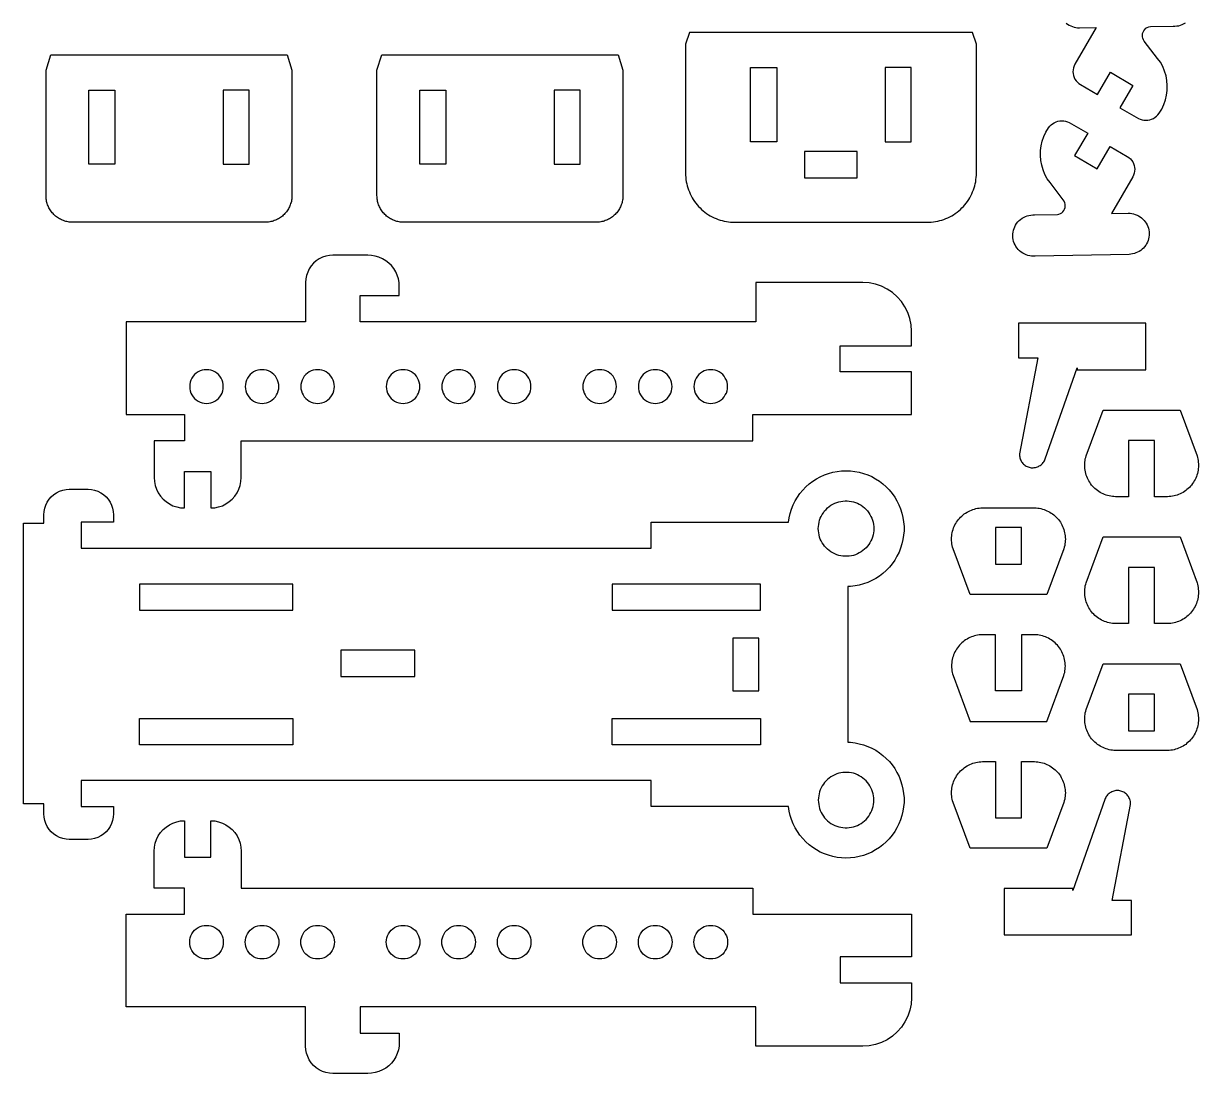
# Model space of a CAD drawing. Header units: millimetres. Extents: x -913 to 55, y -4 to 461.
# Drawn here: x -322.5 to -164.9, y 207 to 347.8 of the extents above; entities that cross this region are included whole.
import ezdxf

# ---------------------------------------------------------------- set-up
doc = ezdxf.new("R2010")
doc.units = ezdxf.units.MM
doc.header["$MEASUREMENT"] = 0
doc.layers.add('Inner_Cut', color=10, linetype='Continuous')
doc.layers.add('Pocket_Cut', color=5, linetype='Continuous')

msp = doc.modelspace()

# ---------------------------------------------------------------- linework, layer by layer
msp.add_lwpolyline([(-182.69, 347.8), (-182.5, 347.65), (-182.3, 347.53), (-182.08, 347.42), (-181.86, 347.33), (-181.63, 347.27), (-181.39, 347.22), (-181.15, 347.19), (-180.91, 347.18), (-178.66, 347.22), (-181.51, 342.29), (-181.63, 342.06), (-181.71, 341.81), (-181.76, 341.55), (-181.78, 341.29), (-181.76, 341.03), (-181.71, 340.77), (-181.63, 340.53), (-181.51, 340.29), (-181.37, 340.08), (-181.19, 339.88), (-181, 339.71), (-180.78, 339.56), (-178.47, 338.23), (-176.75, 341.21), (-173.73, 339.46), (-175.48, 336.44), (-173.01, 335.01), (-172.77, 334.91), (-172.51, 334.83), (-172.26, 334.79), (-172, 334.78), (-171.73, 334.8), (-171.48, 334.85), (-171.23, 334.93), (-170.99, 335.04), (-170.77, 335.18), (-170.57, 335.34), (-170.38, 335.52), (-170.22, 335.73), (-169.88, 336.29), (-169.6, 336.88), (-169.38, 337.5), (-169.23, 338.14), (-169.14, 338.79), (-169.13, 339.44), (-169.18, 340.09), (-169.3, 340.74), (-169.49, 341.37), (-169.74, 341.97), (-170.06, 342.55), (-170.43, 343.08), (-172.21, 345.39), (-172.32, 345.57), (-172.41, 345.77), (-172.46, 345.97), (-172.47, 346.19), (-172.44, 346.4), (-172.38, 346.6), (-172.28, 346.79), (-172.15, 346.96), (-171.99, 347.11), (-171.81, 347.22), (-171.61, 347.31), (-171.4, 347.35), (-168.35, 347.41), (-168.1, 347.4), (-167.85, 347.42), (-167.6, 347.46), (-167.35, 347.53), (-167.12, 347.62), (-166.89, 347.73), (-166.67, 347.85)])
for points in [[(-233.72, 344.96), (-233.72, 327.66), (-233.71, 327.41), (-233.69, 327.12), (-233.66, 326.83), (-233.62, 326.55), (-233.56, 326.27), (-233.49, 325.99), (-233.41, 325.71), (-233.32, 325.44), (-233.21, 325.17), (-233.1, 324.91), (-232.97, 324.65), (-232.83, 324.39), (-232.68, 324.15), (-232.52, 323.91), (-232.35, 323.68), (-232.17, 323.45), (-231.98, 323.24), (-231.78, 323.03), (-231.57, 322.83), (-231.35, 322.64), (-231.12, 322.46), (-230.89, 322.29), (-230.65, 322.13), (-230.4, 321.98), (-230.15, 321.85), (-229.89, 321.72), (-229.63, 321.6), (-229.36, 321.5), (-229.08, 321.41), (-228.81, 321.33), (-228.53, 321.26), (-228.24, 321.21), (-227.96, 321.17), (-227.67, 321.14), (-227.38, 321.12), (-227.14, 321.12), (-201.3, 321.12), (-201.06, 321.12), (-200.77, 321.14), (-200.48, 321.17), (-200.2, 321.21), (-199.91, 321.26), (-199.63, 321.33), (-199.36, 321.41), (-199.08, 321.5), (-198.81, 321.6), (-198.55, 321.72), (-198.29, 321.85), (-198.04, 321.98), (-197.79, 322.13), (-197.55, 322.29), (-197.32, 322.46), (-197.09, 322.64), (-196.87, 322.83), (-196.66, 323.03), (-196.46, 323.24), (-196.27, 323.45), (-196.09, 323.68), (-195.92, 323.91), (-195.76, 324.15), (-195.61, 324.39), (-195.47, 324.65), (-195.34, 324.91), (-195.23, 325.17), (-195.12, 325.44), (-195.03, 325.71), (-194.95, 325.99), (-194.88, 326.27), (-194.82, 326.55), (-194.78, 326.83), (-194.75, 327.12), (-194.73, 327.41), (-194.72, 327.66), (-194.72, 344.96), (-195.23, 346.56), (-233.21, 346.56)], [(-318.81, 343.55), (-287.14, 343.55), (-286.49, 341.49), (-286.49, 324.69), (-286.49, 324.53), (-286.5, 324.38), (-286.52, 324.22), (-286.54, 324.07), (-286.57, 323.91), (-286.61, 323.76), (-286.66, 323.61), (-286.71, 323.46), (-286.76, 323.32), (-286.83, 323.17), (-286.9, 323.03), (-286.97, 322.9), (-287.05, 322.76), (-287.14, 322.63), (-287.23, 322.51), (-287.33, 322.38), (-287.43, 322.27), (-287.54, 322.15), (-287.66, 322.05), (-287.77, 321.94), (-287.9, 321.85), (-288.02, 321.75), (-288.15, 321.67), (-288.29, 321.59), (-288.42, 321.51), (-288.57, 321.44), (-288.71, 321.38), (-288.85, 321.33), (-289, 321.28), (-289.15, 321.23), (-289.31, 321.2), (-289.46, 321.17), (-289.61, 321.14), (-289.77, 321.13), (-289.93, 321.12), (-290.08, 321.12), (-315.87, 321.12), (-316.03, 321.12), (-316.18, 321.13), (-316.34, 321.14), (-316.49, 321.17), (-316.65, 321.2), (-316.8, 321.23), (-316.95, 321.28), (-317.1, 321.33), (-317.24, 321.38), (-317.39, 321.44), (-317.53, 321.51), (-317.67, 321.59), (-317.8, 321.67), (-317.93, 321.75), (-318.06, 321.85), (-318.18, 321.94), (-318.3, 322.05), (-318.41, 322.15), (-318.52, 322.27), (-318.62, 322.38), (-318.72, 322.51), (-318.81, 322.63), (-318.9, 322.76), (-318.98, 322.9), (-319.06, 323.03), (-319.13, 323.17), (-319.19, 323.32), (-319.25, 323.46), (-319.3, 323.61), (-319.34, 323.76), (-319.38, 323.91), (-319.41, 324.07), (-319.43, 324.22), (-319.45, 324.38), (-319.46, 324.53), (-319.46, 324.69), (-319.46, 341.49)], [(-243.28, 322.05), (-243.4, 321.94), (-243.52, 321.85), (-243.64, 321.75), (-243.78, 321.67), (-243.91, 321.59), (-244.05, 321.51), (-244.19, 321.44), (-244.33, 321.38), (-244.48, 321.33), (-244.63, 321.28), (-244.78, 321.23), (-244.93, 321.2), (-245.08, 321.17), (-245.24, 321.14), (-245.39, 321.13), (-245.55, 321.12), (-245.7, 321.12), (-271.49, 321.12), (-271.65, 321.12), (-271.8, 321.13), (-271.96, 321.14), (-272.11, 321.17), (-272.27, 321.2), (-272.42, 321.23), (-272.57, 321.28), (-272.72, 321.33), (-272.87, 321.38), (-273.01, 321.44), (-273.15, 321.51), (-273.29, 321.59), (-273.42, 321.67), (-273.55, 321.75), (-273.68, 321.85), (-273.8, 321.94), (-273.92, 322.05), (-274.03, 322.15), (-274.14, 322.27), (-274.24, 322.38), (-274.34, 322.51), (-274.43, 322.63), (-274.52, 322.76), (-274.6, 322.9), (-274.68, 323.03), (-274.75, 323.17), (-274.81, 323.32), (-274.87, 323.46), (-274.92, 323.61), (-274.96, 323.76), (-275, 323.91), (-275.03, 324.07), (-275.05, 324.22), (-275.07, 324.38), (-275.08, 324.53), (-275.09, 324.69), (-275.09, 341.49), (-274.44, 343.55), (-242.76, 343.55), (-242.11, 341.49), (-242.11, 324.69), (-242.11, 324.53), (-242.12, 324.38), (-242.14, 324.22), (-242.17, 324.07), (-242.2, 323.91), (-242.23, 323.76), (-242.28, 323.61), (-242.33, 323.46), (-242.38, 323.32), (-242.45, 323.17), (-242.52, 323.03), (-242.59, 322.9), (-242.67, 322.76), (-242.76, 322.63), (-242.85, 322.51), (-242.95, 322.38), (-243.06, 322.27), (-243.16, 322.15)], [(-185.53, 327.53), (-185.79, 328.13), (-185.97, 328.76), (-186.09, 329.4), (-186.15, 330.06), (-186.13, 330.71), (-186.05, 331.36), (-185.89, 332), (-185.68, 332.62), (-185.4, 333.21), (-185.05, 333.77), (-184.89, 333.97), (-184.71, 334.16), (-184.51, 334.32), (-184.28, 334.46), (-184.05, 334.57), (-183.8, 334.65), (-183.54, 334.7), (-183.28, 334.72), (-183.02, 334.71), (-182.76, 334.67), (-182.51, 334.59), (-182.27, 334.49), (-179.79, 333.06), (-181.55, 330.04), (-178.52, 328.29), (-176.8, 331.27), (-174.49, 329.94), (-174.28, 329.79), (-174.08, 329.62), (-173.91, 329.42), (-173.76, 329.21), (-173.65, 328.97), (-173.56, 328.72), (-173.51, 328.47), (-173.5, 328.21), (-173.51, 327.95), (-173.56, 327.69), (-173.65, 327.44), (-173.76, 327.21), (-176.61, 322.27), (-174.36, 322.31), (-174.12, 322.31), (-173.88, 322.28), (-173.65, 322.23), (-173.42, 322.16), (-173.19, 322.08), (-172.98, 321.97), (-172.77, 321.84), (-172.58, 321.7), (-172.4, 321.54), (-172.24, 321.37), (-172.09, 321.18), (-171.96, 320.98), (-171.84, 320.77), (-171.74, 320.55), (-171.67, 320.32), (-171.61, 320.09), (-171.58, 319.85), (-171.56, 319.61), (-171.57, 319.37), (-171.6, 319.13), (-171.64, 318.9), (-171.71, 318.67), (-171.8, 318.45), (-171.91, 318.23), (-172.03, 318.03), (-172.17, 317.83), (-172.33, 317.65), (-172.51, 317.49), (-172.7, 317.34), (-172.9, 317.21), (-173.11, 317.09), (-173.33, 317), (-173.55, 316.92), (-173.79, 316.86), (-174.03, 316.83), (-174.26, 316.81), (-186.83, 316.59), (-187.08, 316.58), (-187.33, 316.59), (-187.58, 316.63), (-187.83, 316.68), (-188.07, 316.76), (-188.3, 316.86), (-188.52, 316.98), (-188.73, 317.12), (-188.93, 317.28), (-189.11, 317.46), (-189.27, 317.65), (-189.42, 317.86), (-189.54, 318.08), (-189.65, 318.31), (-189.73, 318.55), (-189.79, 318.79), (-189.83, 319.04), (-189.85, 319.29), (-189.84, 319.54), (-189.81, 319.79), (-189.76, 320.04), (-189.68, 320.28), (-189.59, 320.52), (-189.47, 320.74), (-189.33, 320.95), (-189.17, 321.15), (-189, 321.33), (-188.81, 321.5), (-188.61, 321.65), (-188.39, 321.77), (-188.16, 321.88), (-187.92, 321.97), (-187.68, 322.03), (-187.43, 322.08), (-187.18, 322.1), (-186.93, 322.09), (-183.87, 322.15), (-183.66, 322.19), (-183.47, 322.27), (-183.29, 322.39), (-183.13, 322.53), (-183, 322.7), (-182.9, 322.89), (-182.84, 323.1), (-182.81, 323.31), (-182.82, 323.52), (-182.87, 323.73), (-182.95, 323.93), (-183.07, 324.11), (-184.85, 326.42), (-185.22, 326.95)], [(-272.1, 311.28), (-272.1, 313.03), (-272.2, 313.53), (-272.36, 314.01), (-272.57, 314.47), (-272.84, 314.9), (-273.16, 315.3), (-273.52, 315.65), (-273.92, 315.96), (-274.36, 316.22), (-274.82, 316.43), (-275.31, 316.58), (-275.81, 316.67), (-276.31, 316.7), (-280.99, 316.7), (-281.47, 316.67), (-281.94, 316.57), (-282.4, 316.42), (-282.83, 316.21), (-283.22, 315.94), (-283.58, 315.62), (-283.9, 315.26), (-284.17, 314.87), (-284.38, 314.44), (-284.53, 313.98), (-284.63, 313.51), (-284.66, 313.03), (-284.66, 307.78), (-308.73, 307.78), (-308.73, 295.34), (-300.88, 295.34), (-300.88, 291.84), (-304.96, 291.84), (-304.96, 286.91), (-304.93, 286.37), (-304.82, 285.85), (-304.65, 285.34), (-304.41, 284.86), (-304.12, 284.42), (-303.77, 284.02), (-303.36, 283.67), (-302.92, 283.37), (-302.44, 283.13), (-301.93, 282.96), (-301.41, 282.86), (-300.88, 282.82), (-300.88, 287.71), (-297.38, 287.71), (-297.38, 282.82), (-296.84, 282.86), (-296.32, 282.96), (-295.81, 283.13), (-295.33, 283.37), (-294.89, 283.67), (-294.49, 284.02), (-294.14, 284.42), (-293.84, 284.86), (-293.6, 285.34), (-293.43, 285.85), (-293.33, 286.37), (-293.29, 286.91), (-293.29, 291.84), (-224.69, 291.84), (-224.69, 295.34), (-203.43, 295.34), (-203.43, 301.07), (-212.99, 301.07), (-212.99, 304.57), (-203.43, 304.57), (-203.43, 306.53), (-203.49, 307.38), (-203.66, 308.22), (-203.93, 309.02), (-204.31, 309.78), (-204.78, 310.49), (-205.34, 311.13), (-205.98, 311.69), (-206.68, 312.16), (-207.45, 312.54), (-208.25, 312.81), (-209.09, 312.98), (-209.93, 313.03), (-224.31, 313.04), (-224.31, 307.78), (-277.35, 307.78), (-277.35, 311.28)], [(-186.49, 302.95), (-188.95, 290.09), (-188.95, 289.94), (-188.94, 289.8), (-188.92, 289.66), (-188.89, 289.53), (-188.85, 289.39), (-188.8, 289.26), (-188.73, 289.13), (-188.66, 289.01), (-188.58, 288.9), (-188.49, 288.79), (-188.39, 288.69), (-188.28, 288.6), (-188.17, 288.52), (-188.05, 288.44), (-187.92, 288.38), (-187.79, 288.32), (-187.66, 288.28), (-187.52, 288.25), (-187.38, 288.22), (-187.24, 288.21), (-187.1, 288.21), (-186.96, 288.23), (-186.82, 288.25), (-186.68, 288.28), (-186.55, 288.33), (-186.42, 288.38), (-186.3, 288.45), (-186.18, 288.52), (-186.06, 288.61), (-185.96, 288.7), (-185.86, 288.8), (-185.77, 288.91), (-185.69, 289.02), (-185.61, 289.14), (-185.55, 289.27), (-185.5, 289.4), (-181.22, 301.6), (-181.22, 301.34), (-172.02, 301.34), (-172.02, 307.57), (-189.09, 307.57), (-189.09, 302.95)], [(-167.42, 295.95), (-165.14, 289.81), (-165.08, 289.6), (-165.03, 289.39), (-165, 289.17), (-164.97, 288.96), (-164.95, 288.74), (-164.95, 288.52), (-164.95, 288.3), (-164.97, 288.09), (-165, 287.87), (-165.04, 287.66), (-165.09, 287.45), (-165.15, 287.24), (-165.23, 287.03), (-165.31, 286.83), (-165.4, 286.63), (-165.51, 286.44), (-165.62, 286.26), (-165.74, 286.08), (-165.87, 285.9), (-166.02, 285.74), (-166.16, 285.58), (-166.32, 285.43), (-166.49, 285.29), (-166.66, 285.15), (-166.84, 285.03), (-167.02, 284.91), (-167.21, 284.81), (-167.41, 284.71), (-167.61, 284.63), (-167.81, 284.55), (-168.02, 284.49), (-168.23, 284.43), (-168.44, 284.39), (-168.66, 284.36), (-168.87, 284.34), (-169.09, 284.33), (-170.83, 284.33), (-170.83, 291.86), (-174.33, 291.86), (-174.33, 284.33), (-176.06, 284.33), (-176.28, 284.34), (-176.49, 284.36), (-176.71, 284.39), (-176.92, 284.43), (-177.13, 284.49), (-177.34, 284.55), (-177.55, 284.63), (-177.75, 284.71), (-177.94, 284.81), (-178.13, 284.91), (-178.32, 285.03), (-178.49, 285.15), (-178.67, 285.29), (-178.83, 285.43), (-178.99, 285.58), (-179.14, 285.74), (-179.28, 285.9), (-179.41, 286.08), (-179.53, 286.26), (-179.64, 286.44), (-179.75, 286.63), (-179.84, 286.83), (-179.92, 287.03), (-180, 287.24), (-180.06, 287.45), (-180.11, 287.66), (-180.15, 287.87), (-180.18, 288.09), (-180.2, 288.3), (-180.2, 288.52), (-180.2, 288.74), (-180.18, 288.96), (-180.16, 289.17), (-180.12, 289.39), (-180.07, 289.6), (-180.01, 289.81), (-177.73, 295.95)], [(-211.98, 272.29), (-211.98, 251.43), (-211.59, 251.42), (-211, 251.35), (-210.42, 251.23), (-209.84, 251.08), (-209.28, 250.87), (-208.74, 250.63), (-208.22, 250.35), (-207.72, 250.02), (-207.25, 249.66), (-206.8, 249.26), (-206.39, 248.83), (-206.01, 248.38), (-205.67, 247.89), (-205.37, 247.38), (-205.1, 246.84), (-204.88, 246.29), (-204.7, 245.72), (-204.57, 245.14), (-204.48, 244.55), (-204.43, 243.96), (-204.43, 243.37), (-204.48, 242.77), (-204.57, 242.18), (-204.71, 241.6), (-204.89, 241.04), (-205.11, 240.49), (-205.37, 239.95), (-205.68, 239.44), (-206.02, 238.95), (-206.4, 238.5), (-206.81, 238.07), (-207.26, 237.67), (-207.73, 237.31), (-208.23, 236.99), (-208.76, 236.7), (-209.3, 236.46), (-209.86, 236.26), (-210.43, 236.1), (-211.02, 235.99), (-211.61, 235.92), (-212.21, 235.9), (-212.8, 235.92), (-213.39, 235.99), (-213.98, 236.11), (-214.55, 236.27), (-215.11, 236.47), (-215.65, 236.71), (-216.17, 237), (-216.67, 237.32), (-217.15, 237.68), (-217.59, 238.08), (-218, 238.51), (-218.38, 238.97), (-218.72, 239.45), (-219.03, 239.97), (-219.29, 240.5), (-219.51, 241.05), (-219.69, 241.62), (-219.83, 242.2), (-219.92, 242.79), (-238.31, 242.79), (-238.31, 246.29), (-314.76, 246.29), (-314.76, 242.79), (-310.41, 242.79), (-310.41, 241.82), (-310.44, 241.38), (-310.53, 240.94), (-310.67, 240.52), (-310.87, 240.12), (-311.11, 239.74), (-311.41, 239.41), (-311.75, 239.11), (-312.12, 238.86), (-312.52, 238.67), (-312.94, 238.52), (-313.38, 238.44), (-313.83, 238.41), (-316.34, 238.41), (-316.78, 238.44), (-317.22, 238.52), (-317.64, 238.67), (-318.05, 238.86), (-318.42, 239.11), (-318.75, 239.41), (-319.05, 239.74), (-319.3, 240.12), (-319.49, 240.52), (-319.64, 240.94), (-319.72, 241.38), (-319.75, 241.82), (-319.75, 243.19), (-322.48, 243.19), (-322.48, 280.8), (-319.75, 280.8), (-319.75, 281.9), (-319.72, 282.35), (-319.64, 282.79), (-319.49, 283.21), (-319.3, 283.61), (-319.05, 283.98), (-318.75, 284.32), (-318.42, 284.61), (-318.05, 284.86), (-317.64, 285.06), (-317.22, 285.2), (-316.78, 285.29), (-316.34, 285.32), (-313.83, 285.32), (-313.38, 285.29), (-312.94, 285.2), (-312.52, 285.06), (-312.12, 284.86), (-311.75, 284.61), (-311.41, 284.32), (-311.11, 283.98), (-310.87, 283.61), (-310.67, 283.21), (-310.53, 282.79), (-310.44, 282.35), (-310.41, 281.9), (-310.41, 280.94), (-314.76, 280.94), (-314.76, 277.44), (-238.31, 277.44), (-238.31, 280.94), (-219.92, 280.94), (-219.83, 281.52), (-219.69, 282.1), (-219.51, 282.67), (-219.29, 283.22), (-219.03, 283.76), (-218.72, 284.27), (-218.38, 284.76), (-218, 285.22), (-217.59, 285.65), (-217.15, 286.04), (-216.67, 286.4), (-216.17, 286.73), (-215.65, 287.01), (-215.11, 287.26), (-214.55, 287.46), (-213.98, 287.62), (-213.39, 287.73), (-212.8, 287.8), (-212.21, 287.82), (-211.61, 287.8), (-211.02, 287.73), (-210.43, 287.62), (-209.86, 287.46), (-209.3, 287.26), (-208.76, 287.02), (-208.23, 286.74), (-207.73, 286.41), (-207.26, 286.05), (-206.81, 285.66), (-206.4, 285.23), (-206.02, 284.77), (-205.68, 284.28), (-205.37, 283.77), (-205.11, 283.24), (-204.89, 282.69), (-204.71, 282.12), (-204.57, 281.54), (-204.48, 280.95), (-204.43, 280.36), (-204.43, 279.76), (-204.48, 279.17), (-204.57, 278.58), (-204.7, 278), (-204.88, 277.43), (-205.1, 276.88), (-205.37, 276.35), (-205.67, 275.84), (-206.01, 275.35), (-206.39, 274.89), (-206.8, 274.46), (-207.25, 274.06), (-207.72, 273.7), (-208.22, 273.38), (-208.74, 273.09), (-209.28, 272.85), (-209.84, 272.65), (-210.42, 272.49), (-211, 272.38), (-211.59, 272.31)], [(-183.01, 279.93), (-182.95, 279.72), (-182.9, 279.51), (-182.86, 279.3), (-182.83, 279.08), (-182.81, 278.87), (-182.8, 278.65), (-182.81, 278.43), (-182.82, 278.22), (-182.85, 278), (-182.89, 277.79), (-182.94, 277.57), (-183, 277.36), (-185.27, 271.22), (-195.58, 271.22), (-197.86, 277.36), (-197.92, 277.57), (-197.97, 277.79), (-198.01, 278), (-198.04, 278.22), (-198.05, 278.43), (-198.06, 278.65), (-198.05, 278.87), (-198.03, 279.08), (-198, 279.3), (-197.96, 279.51), (-197.91, 279.72), (-197.85, 279.93), (-197.78, 280.14), (-197.69, 280.34), (-197.6, 280.54), (-197.5, 280.73), (-197.38, 280.91), (-197.26, 281.09), (-197.13, 281.27), (-196.99, 281.43), (-196.84, 281.59), (-196.68, 281.74), (-196.52, 281.88), (-196.35, 282.02), (-196.17, 282.14), (-195.98, 282.26), (-195.79, 282.36), (-195.6, 282.46), (-195.4, 282.54), (-195.19, 282.62), (-194.99, 282.68), (-194.78, 282.74), (-194.56, 282.78), (-194.35, 282.81), (-194.13, 282.83), (-193.91, 282.84), (-186.95, 282.84), (-186.73, 282.83), (-186.51, 282.81), (-186.3, 282.78), (-186.08, 282.74), (-185.87, 282.68), (-185.66, 282.62), (-185.46, 282.54), (-185.26, 282.46), (-185.06, 282.36), (-184.87, 282.26), (-184.69, 282.14), (-184.51, 282.02), (-184.34, 281.88), (-184.17, 281.74), (-184.02, 281.59), (-183.87, 281.43), (-183.73, 281.27), (-183.6, 281.09), (-183.47, 280.91), (-183.36, 280.73), (-183.26, 280.54), (-183.16, 280.34), (-183.08, 280.14)], [(-164.97, 271.95), (-164.95, 271.73), (-164.95, 271.52), (-164.95, 271.3), (-164.97, 271.08), (-165, 270.87), (-165.04, 270.65), (-165.09, 270.44), (-165.15, 270.23), (-165.23, 270.03), (-165.31, 269.83), (-165.4, 269.63), (-165.51, 269.44), (-165.62, 269.25), (-165.74, 269.07), (-165.87, 268.9), (-166.02, 268.73), (-166.16, 268.58), (-166.32, 268.42), (-166.49, 268.28), (-166.66, 268.15), (-166.84, 268.02), (-167.02, 267.91), (-167.21, 267.8), (-167.41, 267.71), (-167.61, 267.62), (-167.81, 267.55), (-168.02, 267.48), (-168.23, 267.43), (-168.44, 267.39), (-168.66, 267.36), (-168.87, 267.34), (-169.09, 267.33), (-170.83, 267.33), (-170.83, 274.86), (-174.33, 274.86), (-174.33, 267.33), (-176.06, 267.33), (-176.28, 267.34), (-176.49, 267.36), (-176.71, 267.39), (-176.92, 267.43), (-177.13, 267.48), (-177.34, 267.55), (-177.55, 267.62), (-177.75, 267.71), (-177.94, 267.8), (-178.13, 267.91), (-178.32, 268.02), (-178.49, 268.15), (-178.67, 268.28), (-178.83, 268.42), (-178.99, 268.58), (-179.14, 268.73), (-179.28, 268.9), (-179.41, 269.07), (-179.53, 269.25), (-179.64, 269.44), (-179.75, 269.63), (-179.84, 269.83), (-179.92, 270.03), (-180, 270.23), (-180.06, 270.44), (-180.11, 270.65), (-180.15, 270.87), (-180.18, 271.08), (-180.2, 271.3), (-180.2, 271.52), (-180.2, 271.73), (-180.18, 271.95), (-180.16, 272.17), (-180.12, 272.38), (-180.07, 272.59), (-180.01, 272.8), (-177.73, 278.95), (-167.42, 278.95), (-165.14, 272.8), (-165.08, 272.59), (-165.03, 272.38), (-165, 272.17)], [(-183.26, 263.53), (-183.36, 263.72), (-183.47, 263.91), (-183.6, 264.09), (-183.73, 264.26), (-183.87, 264.43), (-184.02, 264.59), (-184.17, 264.74), (-184.34, 264.88), (-184.51, 265.01), (-184.69, 265.14), (-184.87, 265.25), (-185.06, 265.36), (-185.26, 265.45), (-185.46, 265.54), (-185.66, 265.61), (-185.87, 265.68), (-186.08, 265.73), (-186.3, 265.77), (-186.51, 265.81), (-186.73, 265.83), (-186.95, 265.84), (-188.68, 265.84), (-188.68, 258.3), (-192.18, 258.3), (-192.18, 265.84), (-193.91, 265.84), (-194.13, 265.83), (-194.35, 265.81), (-194.56, 265.77), (-194.78, 265.73), (-194.99, 265.68), (-195.19, 265.61), (-195.4, 265.54), (-195.6, 265.45), (-195.79, 265.36), (-195.98, 265.25), (-196.17, 265.14), (-196.35, 265.01), (-196.52, 264.88), (-196.68, 264.74), (-196.84, 264.59), (-196.99, 264.43), (-197.13, 264.26), (-197.26, 264.09), (-197.38, 263.91), (-197.5, 263.72), (-197.6, 263.53), (-197.69, 263.33), (-197.78, 263.13), (-197.85, 262.93), (-197.91, 262.72), (-197.96, 262.51), (-198, 262.29), (-198.03, 262.08), (-198.05, 261.86), (-198.06, 261.64), (-198.05, 261.43), (-198.04, 261.21), (-198.01, 260.99), (-197.97, 260.78), (-197.92, 260.57), (-197.86, 260.36), (-195.58, 254.22), (-185.27, 254.22), (-183, 260.36), (-182.94, 260.57), (-182.89, 260.78), (-182.85, 260.99), (-182.82, 261.21), (-182.81, 261.43), (-182.8, 261.64), (-182.81, 261.86), (-182.83, 262.08), (-182.86, 262.29), (-182.9, 262.51), (-182.95, 262.72), (-183.01, 262.93), (-183.08, 263.13), (-183.16, 263.33)], [(-177.73, 261.94), (-167.42, 261.94), (-165.14, 255.8), (-165.08, 255.59), (-165.03, 255.38), (-165, 255.16), (-164.97, 254.95), (-164.95, 254.73), (-164.95, 254.51), (-164.95, 254.29), (-164.97, 254.08), (-165, 253.86), (-165.04, 253.65), (-165.09, 253.44), (-165.15, 253.23), (-165.23, 253.02), (-165.31, 252.82), (-165.4, 252.63), (-165.51, 252.43), (-165.62, 252.25), (-165.74, 252.07), (-165.87, 251.9), (-166.02, 251.73), (-166.16, 251.57), (-166.32, 251.42), (-166.49, 251.28), (-166.66, 251.14), (-166.84, 251.02), (-167.02, 250.9), (-167.21, 250.8), (-167.41, 250.7), (-167.61, 250.62), (-167.81, 250.54), (-168.02, 250.48), (-168.23, 250.42), (-168.44, 250.38), (-168.66, 250.35), (-168.87, 250.33), (-169.09, 250.32), (-176.06, 250.32), (-176.28, 250.33), (-176.49, 250.35), (-176.71, 250.38), (-176.92, 250.42), (-177.13, 250.48), (-177.34, 250.54), (-177.55, 250.62), (-177.75, 250.7), (-177.94, 250.8), (-178.13, 250.9), (-178.32, 251.02), (-178.49, 251.14), (-178.67, 251.28), (-178.83, 251.42), (-178.99, 251.57), (-179.14, 251.73), (-179.28, 251.9), (-179.41, 252.07), (-179.53, 252.25), (-179.64, 252.43), (-179.75, 252.63), (-179.84, 252.82), (-179.92, 253.02), (-180, 253.23), (-180.06, 253.44), (-180.11, 253.65), (-180.15, 253.86), (-180.18, 254.08), (-180.2, 254.29), (-180.2, 254.51), (-180.2, 254.73), (-180.18, 254.95), (-180.16, 255.16), (-180.12, 255.38), (-180.07, 255.59), (-180.01, 255.8)], [(-195.58, 237.21), (-197.86, 243.35), (-197.92, 243.56), (-197.97, 243.78), (-198.01, 243.99), (-198.04, 244.21), (-198.05, 244.42), (-198.06, 244.64), (-198.05, 244.86), (-198.03, 245.07), (-198, 245.29), (-197.96, 245.5), (-197.91, 245.72), (-197.85, 245.92), (-197.78, 246.13), (-197.69, 246.33), (-197.6, 246.53), (-197.5, 246.72), (-197.38, 246.9), (-197.26, 247.08), (-197.13, 247.26), (-196.99, 247.42), (-196.84, 247.58), (-196.68, 247.73), (-196.52, 247.87), (-196.35, 248.01), (-196.17, 248.13), (-195.98, 248.25), (-195.79, 248.35), (-195.6, 248.45), (-195.4, 248.53), (-195.19, 248.61), (-194.99, 248.67), (-194.78, 248.73), (-194.56, 248.77), (-194.35, 248.8), (-194.13, 248.82), (-193.91, 248.83), (-192.18, 248.83), (-192.18, 241.3), (-188.68, 241.3), (-188.68, 248.83), (-186.95, 248.83), (-186.73, 248.82), (-186.51, 248.8), (-186.3, 248.77), (-186.08, 248.73), (-185.87, 248.67), (-185.66, 248.61), (-185.46, 248.53), (-185.26, 248.45), (-185.06, 248.35), (-184.87, 248.25), (-184.69, 248.13), (-184.51, 248.01), (-184.34, 247.87), (-184.17, 247.73), (-184.02, 247.58), (-183.87, 247.42), (-183.73, 247.26), (-183.6, 247.08), (-183.47, 246.9), (-183.36, 246.72), (-183.26, 246.53), (-183.16, 246.33), (-183.08, 246.13), (-183.01, 245.92), (-182.95, 245.72), (-182.9, 245.5), (-182.86, 245.29), (-182.83, 245.07), (-182.81, 244.86), (-182.8, 244.64), (-182.81, 244.42), (-182.82, 244.21), (-182.85, 243.99), (-182.89, 243.78), (-182.94, 243.56), (-183, 243.35), (-185.27, 237.21)], [(-176.51, 230.22), (-174.05, 243.08), (-174.05, 243.22), (-174.06, 243.36), (-174.08, 243.5), (-174.11, 243.64), (-174.15, 243.77), (-174.21, 243.9), (-174.27, 244.03), (-174.34, 244.15), (-174.42, 244.26), (-174.52, 244.37), (-174.61, 244.47), (-174.72, 244.56), (-174.84, 244.65), (-174.96, 244.72), (-175.08, 244.78), (-175.21, 244.84), (-175.35, 244.88), (-175.48, 244.92), (-175.62, 244.94), (-175.76, 244.95), (-175.9, 244.95), (-176.04, 244.94), (-176.18, 244.91), (-176.32, 244.88), (-176.45, 244.83), (-176.58, 244.78), (-176.71, 244.71), (-176.83, 244.64), (-176.94, 244.56), (-177.05, 244.46), (-177.15, 244.36), (-177.24, 244.25), (-177.32, 244.14), (-177.39, 244.02), (-177.45, 243.89), (-177.5, 243.76), (-181.78, 231.56), (-181.78, 231.83), (-190.99, 231.83), (-190.99, 225.59), (-173.92, 225.59), (-173.92, 230.22)], [(-204.31, 213.94), (-204.78, 213.23), (-205.34, 212.59), (-205.98, 212.03), (-206.68, 211.56), (-207.45, 211.19), (-208.25, 210.91), (-209.09, 210.75), (-209.93, 210.69), (-224.31, 210.69), (-224.31, 215.95), (-277.35, 215.95), (-277.35, 212.45), (-272.1, 212.45), (-272.1, 210.69), (-272.2, 210.19), (-272.36, 209.71), (-272.57, 209.25), (-272.84, 208.82), (-273.16, 208.43), (-273.52, 208.07), (-273.92, 207.76), (-274.36, 207.5), (-274.82, 207.3), (-275.31, 207.15), (-275.81, 207.06), (-276.31, 207.03), (-280.99, 207.03), (-281.47, 207.06), (-281.94, 207.15), (-282.4, 207.31), (-282.83, 207.52), (-283.22, 207.79), (-283.58, 208.1), (-283.9, 208.46), (-284.17, 208.86), (-284.38, 209.29), (-284.53, 209.74), (-284.63, 210.21), (-284.66, 210.69), (-284.66, 215.95), (-308.73, 215.95), (-308.73, 228.38), (-300.88, 228.38), (-300.88, 231.88), (-304.96, 231.88), (-304.96, 236.82), (-304.93, 237.35), (-304.82, 237.88), (-304.65, 238.38), (-304.41, 238.86), (-304.12, 239.31), (-303.77, 239.71), (-303.36, 240.06), (-302.92, 240.36), (-302.44, 240.59), (-301.93, 240.76), (-301.41, 240.87), (-300.88, 240.9), (-300.88, 236.01), (-297.38, 236.01), (-297.38, 240.9), (-296.84, 240.87), (-296.32, 240.76), (-295.81, 240.59), (-295.33, 240.36), (-294.89, 240.06), (-294.49, 239.71), (-294.14, 239.31), (-293.84, 238.86), (-293.6, 238.38), (-293.43, 237.88), (-293.33, 237.35), (-293.29, 236.82), (-293.29, 231.88), (-224.69, 231.88), (-224.69, 228.38), (-203.43, 228.38), (-203.43, 222.66), (-212.99, 222.66), (-212.99, 219.16), (-203.43, 219.16), (-203.43, 217.19), (-203.49, 216.34), (-203.66, 215.51), (-203.93, 214.7)]]:
    msp.add_lwpolyline(points, close=True)
at = {"layer": 'Inner_Cut'}
for points in [[(-221.49, 331.91), (-225, 331.91), (-225, 341.84), (-221.49, 341.84)], [(-203.46, 341.84), (-206.96, 341.84), (-206.96, 331.91), (-203.46, 331.91)], [(-313.74, 338.83), (-310.24, 338.83), (-310.24, 328.9), (-313.74, 328.9)], [(-292.21, 338.83), (-295.71, 338.83), (-295.71, 328.9), (-292.21, 328.9)], [(-265.86, 338.83), (-265.86, 328.9), (-269.36, 328.9), (-269.36, 338.83)], [(-251.33, 338.83), (-251.33, 328.9), (-247.83, 328.9), (-247.83, 338.83)], [(-217.75, 330.58), (-217.75, 327.08), (-210.69, 327.08), (-210.69, 330.58)], [(-297.94, 296.84), (-297.65, 296.86), (-297.36, 296.92), (-297.08, 297.01), (-296.82, 297.14), (-296.57, 297.31), (-296.35, 297.5), (-296.15, 297.72), (-295.99, 297.97), (-295.86, 298.23), (-295.77, 298.51), (-295.71, 298.8), (-295.69, 299.1), (-295.71, 299.39), (-295.77, 299.68), (-295.86, 299.96), (-295.99, 300.22), (-296.15, 300.47), (-296.35, 300.69), (-296.57, 300.88), (-296.82, 301.05), (-297.08, 301.18), (-297.36, 301.27), (-297.65, 301.33), (-297.94, 301.35), (-298.24, 301.33), (-298.53, 301.27), (-298.81, 301.18), (-299.07, 301.05), (-299.32, 300.88), (-299.54, 300.69), (-299.73, 300.47), (-299.9, 300.22), (-300.03, 299.96), (-300.12, 299.68), (-300.18, 299.39), (-300.2, 299.1), (-300.18, 298.8), (-300.12, 298.51), (-300.03, 298.23), (-299.9, 297.97), (-299.73, 297.72), (-299.54, 297.5), (-299.32, 297.31), (-299.07, 297.14), (-298.81, 297.01), (-298.53, 296.92), (-298.24, 296.86)], [(-290.2, 296.86), (-289.91, 296.92), (-289.63, 297.01), (-289.37, 297.14), (-289.12, 297.31), (-288.9, 297.5), (-288.71, 297.72), (-288.54, 297.97), (-288.41, 298.23), (-288.32, 298.51), (-288.26, 298.8), (-288.24, 299.1), (-288.26, 299.39), (-288.32, 299.68), (-288.41, 299.96), (-288.54, 300.22), (-288.71, 300.47), (-288.9, 300.69), (-289.12, 300.88), (-289.37, 301.05), (-289.63, 301.18), (-289.91, 301.27), (-290.2, 301.33), (-290.49, 301.35), (-290.79, 301.33), (-291.08, 301.27), (-291.36, 301.18), (-291.62, 301.05), (-291.87, 300.88), (-292.09, 300.69), (-292.28, 300.47), (-292.45, 300.22), (-292.58, 299.96), (-292.67, 299.68), (-292.73, 299.39), (-292.75, 299.1), (-292.73, 298.8), (-292.67, 298.51), (-292.58, 298.23), (-292.45, 297.97), (-292.28, 297.72), (-292.09, 297.5), (-291.87, 297.31), (-291.62, 297.14), (-291.36, 297.01), (-291.08, 296.92), (-290.79, 296.86), (-290.49, 296.84)], [(-282.46, 296.92), (-282.18, 297.01), (-281.92, 297.14), (-281.67, 297.31), (-281.45, 297.5), (-281.26, 297.72), (-281.09, 297.97), (-280.96, 298.23), (-280.87, 298.51), (-280.81, 298.8), (-280.79, 299.1), (-280.81, 299.39), (-280.87, 299.68), (-280.96, 299.96), (-281.09, 300.22), (-281.26, 300.47), (-281.45, 300.69), (-281.67, 300.88), (-281.92, 301.05), (-282.18, 301.18), (-282.46, 301.27), (-282.75, 301.33), (-283.05, 301.35), (-283.34, 301.33), (-283.63, 301.27), (-283.91, 301.18), (-284.17, 301.05), (-284.42, 300.88), (-284.64, 300.69), (-284.84, 300.47), (-285, 300.22), (-285.13, 299.96), (-285.22, 299.68), (-285.28, 299.39), (-285.3, 299.1), (-285.28, 298.8), (-285.22, 298.51), (-285.13, 298.23), (-285, 297.97), (-284.84, 297.72), (-284.64, 297.5), (-284.42, 297.31), (-284.17, 297.14), (-283.91, 297.01), (-283.63, 296.92), (-283.34, 296.86), (-283.05, 296.84), (-282.75, 296.86)], [(-271.29, 296.86), (-271, 296.92), (-270.73, 297.01), (-270.46, 297.14), (-270.22, 297.31), (-269.99, 297.5), (-269.8, 297.72), (-269.64, 297.97), (-269.51, 298.23), (-269.41, 298.51), (-269.35, 298.8), (-269.33, 299.1), (-269.35, 299.39), (-269.41, 299.68), (-269.51, 299.96), (-269.64, 300.22), (-269.8, 300.47), (-269.99, 300.69), (-270.22, 300.88), (-270.46, 301.05), (-270.73, 301.18), (-271, 301.27), (-271.29, 301.33), (-271.59, 301.35), (-271.88, 301.33), (-272.17, 301.27), (-272.45, 301.18), (-272.72, 301.05), (-272.96, 300.88), (-273.18, 300.69), (-273.38, 300.47), (-273.54, 300.22), (-273.67, 299.96), (-273.77, 299.68), (-273.82, 299.39), (-273.84, 299.1), (-273.82, 298.8), (-273.77, 298.51), (-273.67, 298.23), (-273.54, 297.97), (-273.38, 297.72), (-273.18, 297.5), (-272.96, 297.31), (-272.72, 297.14), (-272.45, 297.01), (-272.17, 296.92), (-271.88, 296.86), (-271.59, 296.84)], [(-263.56, 296.92), (-263.28, 297.01), (-263.01, 297.14), (-262.77, 297.31), (-262.55, 297.5), (-262.35, 297.72), (-262.19, 297.97), (-262.06, 298.23), (-261.96, 298.51), (-261.91, 298.8), (-261.89, 299.1), (-261.91, 299.39), (-261.96, 299.68), (-262.06, 299.96), (-262.19, 300.22), (-262.35, 300.47), (-262.55, 300.69), (-262.77, 300.88), (-263.01, 301.05), (-263.28, 301.18), (-263.56, 301.27), (-263.85, 301.33), (-264.14, 301.35), (-264.43, 301.33), (-264.72, 301.27), (-265, 301.18), (-265.27, 301.05), (-265.51, 300.88), (-265.73, 300.69), (-265.93, 300.47), (-266.09, 300.22), (-266.22, 299.96), (-266.32, 299.68), (-266.38, 299.39), (-266.39, 299.1), (-266.38, 298.8), (-266.32, 298.51), (-266.22, 298.23), (-266.09, 297.97), (-265.93, 297.72), (-265.73, 297.5), (-265.51, 297.31), (-265.27, 297.14), (-265, 297.01), (-264.72, 296.92), (-264.43, 296.86), (-264.14, 296.84), (-263.85, 296.86)], [(-255.83, 301.18), (-256.11, 301.27), (-256.4, 301.33), (-256.69, 301.35), (-256.99, 301.33), (-257.28, 301.27), (-257.55, 301.18), (-257.82, 301.05), (-258.06, 300.88), (-258.29, 300.69), (-258.48, 300.47), (-258.64, 300.22), (-258.77, 299.96), (-258.87, 299.68), (-258.93, 299.39), (-258.95, 299.1), (-258.93, 298.8), (-258.87, 298.51), (-258.77, 298.23), (-258.64, 297.97), (-258.48, 297.72), (-258.29, 297.5), (-258.06, 297.31), (-257.82, 297.14), (-257.55, 297.01), (-257.28, 296.92), (-256.99, 296.86), (-256.69, 296.84), (-256.4, 296.86), (-256.11, 296.92), (-255.83, 297.01), (-255.56, 297.14), (-255.32, 297.31), (-255.1, 297.5), (-254.9, 297.72), (-254.74, 297.97), (-254.61, 298.23), (-254.51, 298.51), (-254.46, 298.8), (-254.44, 299.1), (-254.46, 299.39), (-254.51, 299.68), (-254.61, 299.96), (-254.74, 300.22), (-254.9, 300.47), (-255.1, 300.69), (-255.32, 300.88), (-255.56, 301.05)], [(-246.36, 297.14), (-246.1, 297.01), (-245.82, 296.92), (-245.53, 296.86), (-245.23, 296.84), (-244.94, 296.86), (-244.65, 296.92), (-244.37, 297.01), (-244.11, 297.14), (-243.86, 297.31), (-243.64, 297.5), (-243.44, 297.72), (-243.28, 297.97), (-243.15, 298.23), (-243.06, 298.51), (-243, 298.8), (-242.98, 299.1), (-243, 299.39), (-243.06, 299.68), (-243.15, 299.96), (-243.28, 300.22), (-243.44, 300.47), (-243.64, 300.69), (-243.86, 300.88), (-244.11, 301.05), (-244.37, 301.18), (-244.65, 301.27), (-244.94, 301.33), (-245.23, 301.35), (-245.53, 301.33), (-245.82, 301.27), (-246.1, 301.18), (-246.36, 301.05), (-246.61, 300.88), (-246.83, 300.69), (-247.02, 300.47), (-247.19, 300.22), (-247.32, 299.96), (-247.41, 299.68), (-247.47, 299.39), (-247.49, 299.1), (-247.47, 298.8), (-247.41, 298.51), (-247.32, 298.23), (-247.19, 297.97), (-247.02, 297.72), (-246.83, 297.5), (-246.61, 297.31)], [(-236.41, 297.31), (-236.19, 297.5), (-236, 297.72), (-235.83, 297.97), (-235.7, 298.23), (-235.61, 298.51), (-235.55, 298.8), (-235.53, 299.1), (-235.55, 299.39), (-235.61, 299.68), (-235.7, 299.96), (-235.83, 300.22), (-236, 300.47), (-236.19, 300.69), (-236.41, 300.88), (-236.66, 301.05), (-236.92, 301.18), (-237.2, 301.27), (-237.49, 301.33), (-237.79, 301.35), (-238.08, 301.33), (-238.37, 301.27), (-238.65, 301.18), (-238.91, 301.05), (-239.16, 300.88), (-239.38, 300.69), (-239.57, 300.47), (-239.74, 300.22), (-239.87, 299.96), (-239.96, 299.68), (-240.02, 299.39), (-240.04, 299.1), (-240.02, 298.8), (-239.96, 298.51), (-239.87, 298.23), (-239.74, 297.97), (-239.57, 297.72), (-239.38, 297.5), (-239.16, 297.31), (-238.91, 297.14), (-238.65, 297.01), (-238.37, 296.92), (-238.08, 296.86), (-237.79, 296.84), (-237.49, 296.86), (-237.2, 296.92), (-236.92, 297.01), (-236.66, 297.14)], [(-231.71, 297.31), (-231.46, 297.14), (-231.2, 297.01), (-230.92, 296.92), (-230.63, 296.86), (-230.34, 296.84), (-230.04, 296.86), (-229.75, 296.92), (-229.47, 297.01), (-229.21, 297.14), (-228.96, 297.31), (-228.74, 297.5), (-228.55, 297.72), (-228.39, 297.97), (-228.25, 298.23), (-228.16, 298.51), (-228.1, 298.8), (-228.08, 299.1), (-228.1, 299.39), (-228.16, 299.68), (-228.25, 299.96), (-228.39, 300.22), (-228.55, 300.47), (-228.74, 300.69), (-228.96, 300.88), (-229.21, 301.05), (-229.47, 301.18), (-229.75, 301.27), (-230.04, 301.33), (-230.34, 301.35), (-230.63, 301.33), (-230.92, 301.27), (-231.2, 301.18), (-231.46, 301.05), (-231.71, 300.88), (-231.93, 300.69), (-232.13, 300.47), (-232.29, 300.22), (-232.42, 299.96), (-232.51, 299.68), (-232.57, 299.39), (-232.59, 299.1), (-232.57, 298.8), (-232.51, 298.51), (-232.42, 298.23), (-232.29, 297.97), (-232.13, 297.72), (-231.93, 297.5)], [(-209.15, 282.19), (-209, 281.95), (-208.86, 281.7), (-208.75, 281.44), (-208.65, 281.18), (-208.58, 280.9), (-208.52, 280.62), (-208.49, 280.34), (-208.48, 280.05), (-208.49, 279.77), (-208.52, 279.49), (-208.58, 279.21), (-208.65, 278.93), (-208.75, 278.66), (-208.86, 278.4), (-209, 278.15), (-209.15, 277.91), (-209.33, 277.69), (-209.52, 277.47), (-209.72, 277.28), (-209.94, 277.1), (-210.18, 276.93), (-210.42, 276.79), (-210.68, 276.66), (-210.94, 276.55), (-211.21, 276.47), (-211.49, 276.4), (-211.77, 276.36), (-212.05, 276.34), (-212.34, 276.34), (-212.62, 276.36), (-212.91, 276.4), (-213.18, 276.47), (-213.45, 276.55), (-213.72, 276.66), (-213.97, 276.79), (-214.22, 276.93), (-214.45, 277.1), (-214.67, 277.28), (-214.88, 277.47), (-215.07, 277.69), (-215.24, 277.91), (-215.39, 278.15), (-215.53, 278.4), (-215.65, 278.66), (-215.74, 278.93), (-215.82, 279.21), (-215.87, 279.49), (-215.91, 279.77), (-215.92, 280.05), (-215.91, 280.34), (-215.87, 280.62), (-215.82, 280.9), (-215.74, 281.18), (-215.65, 281.44), (-215.53, 281.7), (-215.39, 281.95), (-215.24, 282.19), (-215.07, 282.42), (-214.88, 282.63), (-214.67, 282.83), (-214.45, 283.01), (-214.22, 283.18), (-213.97, 283.32), (-213.72, 283.45), (-213.45, 283.55), (-213.18, 283.64), (-212.91, 283.71), (-212.62, 283.75), (-212.34, 283.77), (-212.05, 283.77), (-211.77, 283.75), (-211.49, 283.71), (-211.21, 283.64), (-210.94, 283.55), (-210.68, 283.45), (-210.42, 283.32), (-210.18, 283.18), (-209.94, 283.01), (-209.72, 282.83), (-209.52, 282.63), (-209.33, 282.42)], [(-306.91, 269.13), (-286.36, 269.13), (-286.36, 272.63), (-306.91, 272.63)], [(-243.56, 269.13), (-223.68, 269.13), (-223.68, 272.63), (-243.56, 272.63)], [(-227.39, 258.33), (-223.89, 258.33), (-223.89, 265.39), (-227.39, 265.39)], [(-279.95, 260.25), (-270, 260.25), (-270, 263.75), (-279.95, 263.75)], [(-286.36, 251.09), (-306.91, 251.09), (-306.91, 254.59), (-286.36, 254.59)], [(-223.68, 254.59), (-223.68, 251.09), (-243.56, 251.09), (-243.56, 254.59)], [(-211.49, 240.02), (-211.21, 240.08), (-210.94, 240.17), (-210.68, 240.28), (-210.42, 240.4), (-210.18, 240.55), (-209.94, 240.71), (-209.72, 240.89), (-209.52, 241.09), (-209.33, 241.3), (-209.15, 241.53), (-209, 241.77), (-208.86, 242.02), (-208.75, 242.28), (-208.65, 242.55), (-208.58, 242.82), (-208.52, 243.1), (-208.49, 243.39), (-208.48, 243.67), (-208.49, 243.96), (-208.52, 244.24), (-208.58, 244.52), (-208.65, 244.79), (-208.75, 245.06), (-208.86, 245.32), (-209, 245.57), (-209.15, 245.81), (-209.33, 246.04), (-209.52, 246.25), (-209.72, 246.45), (-209.94, 246.63), (-210.18, 246.79), (-210.42, 246.94), (-210.68, 247.07), (-210.94, 247.17), (-211.21, 247.26), (-211.49, 247.32), (-211.77, 247.37), (-212.05, 247.39), (-212.34, 247.39), (-212.62, 247.37), (-212.91, 247.32), (-213.18, 247.26), (-213.45, 247.17), (-213.72, 247.07), (-213.97, 246.94), (-214.22, 246.79), (-214.45, 246.63), (-214.67, 246.45), (-214.88, 246.25), (-215.07, 246.04), (-215.24, 245.81), (-215.39, 245.57), (-215.53, 245.32), (-215.65, 245.06), (-215.74, 244.79), (-215.82, 244.52), (-215.87, 244.24), (-215.91, 243.96), (-215.92, 243.67), (-215.91, 243.39), (-215.87, 243.1), (-215.82, 242.82), (-215.74, 242.55), (-215.65, 242.28), (-215.53, 242.02), (-215.39, 241.77), (-215.24, 241.53), (-215.07, 241.3), (-214.88, 241.09), (-214.67, 240.89), (-214.45, 240.71), (-214.22, 240.55), (-213.97, 240.4), (-213.72, 240.28), (-213.45, 240.17), (-213.18, 240.08), (-212.91, 240.02), (-212.62, 239.98), (-212.34, 239.95), (-212.05, 239.95), (-211.77, 239.98)], [(-297.94, 226.88), (-297.65, 226.86), (-297.36, 226.81), (-297.08, 226.71), (-296.82, 226.58), (-296.57, 226.42), (-296.35, 226.22), (-296.15, 226), (-295.99, 225.76), (-295.86, 225.49), (-295.77, 225.21), (-295.71, 224.92), (-295.69, 224.63), (-295.71, 224.34), (-295.77, 224.05), (-295.86, 223.77), (-295.99, 223.5), (-296.15, 223.26), (-296.35, 223.04), (-296.57, 222.84), (-296.82, 222.68), (-297.08, 222.55), (-297.36, 222.45), (-297.65, 222.39), (-297.94, 222.38), (-298.24, 222.39), (-298.53, 222.45), (-298.81, 222.55), (-299.07, 222.68), (-299.32, 222.84), (-299.54, 223.04), (-299.73, 223.26), (-299.9, 223.5), (-300.03, 223.77), (-300.12, 224.05), (-300.18, 224.34), (-300.2, 224.63), (-300.18, 224.92), (-300.12, 225.21), (-300.03, 225.49), (-299.9, 225.76), (-299.73, 226), (-299.54, 226.22), (-299.32, 226.42), (-299.07, 226.58), (-298.81, 226.71), (-298.53, 226.81), (-298.24, 226.86)], [(-290.49, 226.88), (-290.2, 226.86), (-289.91, 226.81), (-289.63, 226.71), (-289.37, 226.58), (-289.12, 226.42), (-288.9, 226.22), (-288.71, 226), (-288.54, 225.76), (-288.41, 225.49), (-288.32, 225.21), (-288.26, 224.92), (-288.24, 224.63), (-288.26, 224.34), (-288.32, 224.05), (-288.41, 223.77), (-288.54, 223.5), (-288.71, 223.26), (-288.9, 223.04), (-289.12, 222.84), (-289.37, 222.68), (-289.63, 222.55), (-289.91, 222.45), (-290.2, 222.39), (-290.49, 222.38), (-290.79, 222.39), (-291.08, 222.45), (-291.36, 222.55), (-291.62, 222.68), (-291.87, 222.84), (-292.09, 223.04), (-292.28, 223.26), (-292.45, 223.5), (-292.58, 223.77), (-292.67, 224.05), (-292.73, 224.34), (-292.75, 224.63), (-292.73, 224.92), (-292.67, 225.21), (-292.58, 225.49), (-292.45, 225.76), (-292.28, 226), (-292.09, 226.22), (-291.87, 226.42), (-291.62, 226.58), (-291.36, 226.71), (-291.08, 226.81), (-290.79, 226.86)], [(-282.75, 226.86), (-282.46, 226.81), (-282.18, 226.71), (-281.92, 226.58), (-281.67, 226.42), (-281.45, 226.22), (-281.26, 226), (-281.09, 225.76), (-280.96, 225.49), (-280.87, 225.21), (-280.81, 224.92), (-280.79, 224.63), (-280.81, 224.34), (-280.87, 224.05), (-280.96, 223.77), (-281.09, 223.5), (-281.26, 223.26), (-281.45, 223.04), (-281.67, 222.84), (-281.92, 222.68), (-282.18, 222.55), (-282.46, 222.45), (-282.75, 222.39), (-283.05, 222.38), (-283.34, 222.39), (-283.63, 222.45), (-283.91, 222.55), (-284.17, 222.68), (-284.42, 222.84), (-284.64, 223.04), (-284.84, 223.26), (-285, 223.5), (-285.13, 223.77), (-285.22, 224.05), (-285.28, 224.34), (-285.3, 224.63), (-285.28, 224.92), (-285.22, 225.21), (-285.13, 225.49), (-285, 225.76), (-284.84, 226), (-284.64, 226.22), (-284.42, 226.42), (-284.17, 226.58), (-283.91, 226.71), (-283.63, 226.81), (-283.34, 226.86), (-283.05, 226.88)], [(-271.59, 226.88), (-271.29, 226.86), (-271, 226.81), (-270.73, 226.71), (-270.46, 226.58), (-270.22, 226.42), (-269.99, 226.22), (-269.8, 226), (-269.64, 225.76), (-269.51, 225.49), (-269.41, 225.21), (-269.35, 224.92), (-269.33, 224.63), (-269.35, 224.34), (-269.41, 224.05), (-269.51, 223.77), (-269.64, 223.5), (-269.8, 223.26), (-269.99, 223.04), (-270.22, 222.84), (-270.46, 222.68), (-270.73, 222.55), (-271, 222.45), (-271.29, 222.39), (-271.59, 222.38), (-271.88, 222.39), (-272.17, 222.45), (-272.45, 222.55), (-272.72, 222.68), (-272.96, 222.84), (-273.18, 223.04), (-273.38, 223.26), (-273.54, 223.5), (-273.67, 223.77), (-273.77, 224.05), (-273.82, 224.34), (-273.84, 224.63), (-273.82, 224.92), (-273.77, 225.21), (-273.67, 225.49), (-273.54, 225.76), (-273.38, 226), (-273.18, 226.22), (-272.96, 226.42), (-272.72, 226.58), (-272.45, 226.71), (-272.17, 226.81), (-271.88, 226.86)], [(-263.85, 226.86), (-263.56, 226.81), (-263.28, 226.71), (-263.01, 226.58), (-262.77, 226.42), (-262.55, 226.22), (-262.35, 226), (-262.19, 225.76), (-262.06, 225.49), (-261.96, 225.21), (-261.91, 224.92), (-261.89, 224.63), (-261.91, 224.34), (-261.96, 224.05), (-262.06, 223.77), (-262.19, 223.5), (-262.35, 223.26), (-262.55, 223.04), (-262.77, 222.84), (-263.01, 222.68), (-263.28, 222.55), (-263.56, 222.45), (-263.85, 222.39), (-264.14, 222.38), (-264.43, 222.39), (-264.72, 222.45), (-265, 222.55), (-265.27, 222.68), (-265.51, 222.84), (-265.73, 223.04), (-265.93, 223.26), (-266.09, 223.5), (-266.22, 223.77), (-266.32, 224.05), (-266.38, 224.34), (-266.39, 224.63), (-266.38, 224.92), (-266.32, 225.21), (-266.22, 225.49), (-266.09, 225.76), (-265.93, 226), (-265.73, 226.22), (-265.51, 226.42), (-265.27, 226.58), (-265, 226.71), (-264.72, 226.81), (-264.43, 226.86), (-264.14, 226.88)], [(-255.83, 226.71), (-255.56, 226.58), (-255.32, 226.42), (-255.1, 226.22), (-254.9, 226), (-254.74, 225.76), (-254.61, 225.49), (-254.51, 225.21), (-254.46, 224.92), (-254.44, 224.63), (-254.46, 224.34), (-254.51, 224.05), (-254.61, 223.77), (-254.74, 223.5), (-254.9, 223.26), (-255.1, 223.04), (-255.32, 222.84), (-255.56, 222.68), (-255.83, 222.55), (-256.11, 222.45), (-256.4, 222.39), (-256.69, 222.38), (-256.99, 222.39), (-257.28, 222.45), (-257.55, 222.55), (-257.82, 222.68), (-258.06, 222.84), (-258.29, 223.04), (-258.48, 223.26), (-258.64, 223.5), (-258.77, 223.77), (-258.87, 224.05), (-258.93, 224.34), (-258.95, 224.63), (-258.93, 224.92), (-258.87, 225.21), (-258.77, 225.49), (-258.64, 225.76), (-258.48, 226), (-258.29, 226.22), (-258.06, 226.42), (-257.82, 226.58), (-257.55, 226.71), (-257.28, 226.81), (-256.99, 226.86), (-256.69, 226.88), (-256.4, 226.86), (-256.11, 226.81)], [(-243.64, 226.22), (-243.44, 226), (-243.28, 225.76), (-243.15, 225.49), (-243.06, 225.21), (-243, 224.92), (-242.98, 224.63), (-243, 224.34), (-243.06, 224.05), (-243.15, 223.77), (-243.28, 223.5), (-243.44, 223.26), (-243.64, 223.04), (-243.86, 222.84), (-244.11, 222.68), (-244.37, 222.55), (-244.65, 222.45), (-244.94, 222.39), (-245.23, 222.38), (-245.53, 222.39), (-245.82, 222.45), (-246.1, 222.55), (-246.36, 222.68), (-246.61, 222.84), (-246.83, 223.04), (-247.02, 223.26), (-247.19, 223.5), (-247.32, 223.77), (-247.41, 224.05), (-247.47, 224.34), (-247.49, 224.63), (-247.47, 224.92), (-247.41, 225.21), (-247.32, 225.49), (-247.19, 225.76), (-247.02, 226), (-246.83, 226.22), (-246.61, 226.42), (-246.36, 226.58), (-246.1, 226.71), (-245.82, 226.81), (-245.53, 226.86), (-245.23, 226.88), (-244.94, 226.86), (-244.65, 226.81), (-244.37, 226.71), (-244.11, 226.58), (-243.86, 226.42)], [(-236.19, 226.22), (-236, 226), (-235.83, 225.76), (-235.7, 225.49), (-235.61, 225.21), (-235.55, 224.92), (-235.53, 224.63), (-235.55, 224.34), (-235.61, 224.05), (-235.7, 223.77), (-235.83, 223.5), (-236, 223.26), (-236.19, 223.04), (-236.41, 222.84), (-236.66, 222.68), (-236.92, 222.55), (-237.2, 222.45), (-237.49, 222.39), (-237.79, 222.38), (-238.08, 222.39), (-238.37, 222.45), (-238.65, 222.55), (-238.91, 222.68), (-239.16, 222.84), (-239.38, 223.04), (-239.57, 223.26), (-239.74, 223.5), (-239.87, 223.77), (-239.96, 224.05), (-240.02, 224.34), (-240.04, 224.63), (-240.02, 224.92), (-239.96, 225.21), (-239.87, 225.49), (-239.74, 225.76), (-239.57, 226), (-239.38, 226.22), (-239.16, 226.42), (-238.91, 226.58), (-238.65, 226.71), (-238.37, 226.81), (-238.08, 226.86), (-237.79, 226.88), (-237.49, 226.86), (-237.2, 226.81), (-236.92, 226.71), (-236.66, 226.58), (-236.41, 226.42)], [(-231.46, 226.58), (-231.2, 226.71), (-230.92, 226.81), (-230.63, 226.86), (-230.34, 226.88), (-230.04, 226.86), (-229.75, 226.81), (-229.47, 226.71), (-229.21, 226.58), (-228.96, 226.42), (-228.74, 226.22), (-228.55, 226), (-228.39, 225.76), (-228.25, 225.49), (-228.16, 225.21), (-228.1, 224.92), (-228.08, 224.63), (-228.1, 224.34), (-228.16, 224.05), (-228.25, 223.77), (-228.39, 223.5), (-228.55, 223.26), (-228.74, 223.04), (-228.96, 222.84), (-229.21, 222.68), (-229.47, 222.55), (-229.75, 222.45), (-230.04, 222.39), (-230.34, 222.38), (-230.63, 222.39), (-230.92, 222.45), (-231.2, 222.55), (-231.46, 222.68), (-231.71, 222.84), (-231.93, 223.04), (-232.13, 223.26), (-232.29, 223.5), (-232.42, 223.77), (-232.51, 224.05), (-232.57, 224.34), (-232.59, 224.63), (-232.57, 224.92), (-232.51, 225.21), (-232.42, 225.49), (-232.29, 225.76), (-232.13, 226), (-231.93, 226.22), (-231.71, 226.42)]]:
    msp.add_lwpolyline(points, close=True, dxfattribs=at)
at = {"layer": 'Pocket_Cut'}
for points in [[(-192.18, 280.2), (-192.18, 275.31), (-188.68, 275.31), (-188.68, 280.2)], [(-170.83, 252.97), (-170.83, 257.86), (-174.33, 257.86), (-174.33, 252.97)]]:
    msp.add_lwpolyline(points, close=True, dxfattribs=at)

doc.saveas('drawing.dxf')
